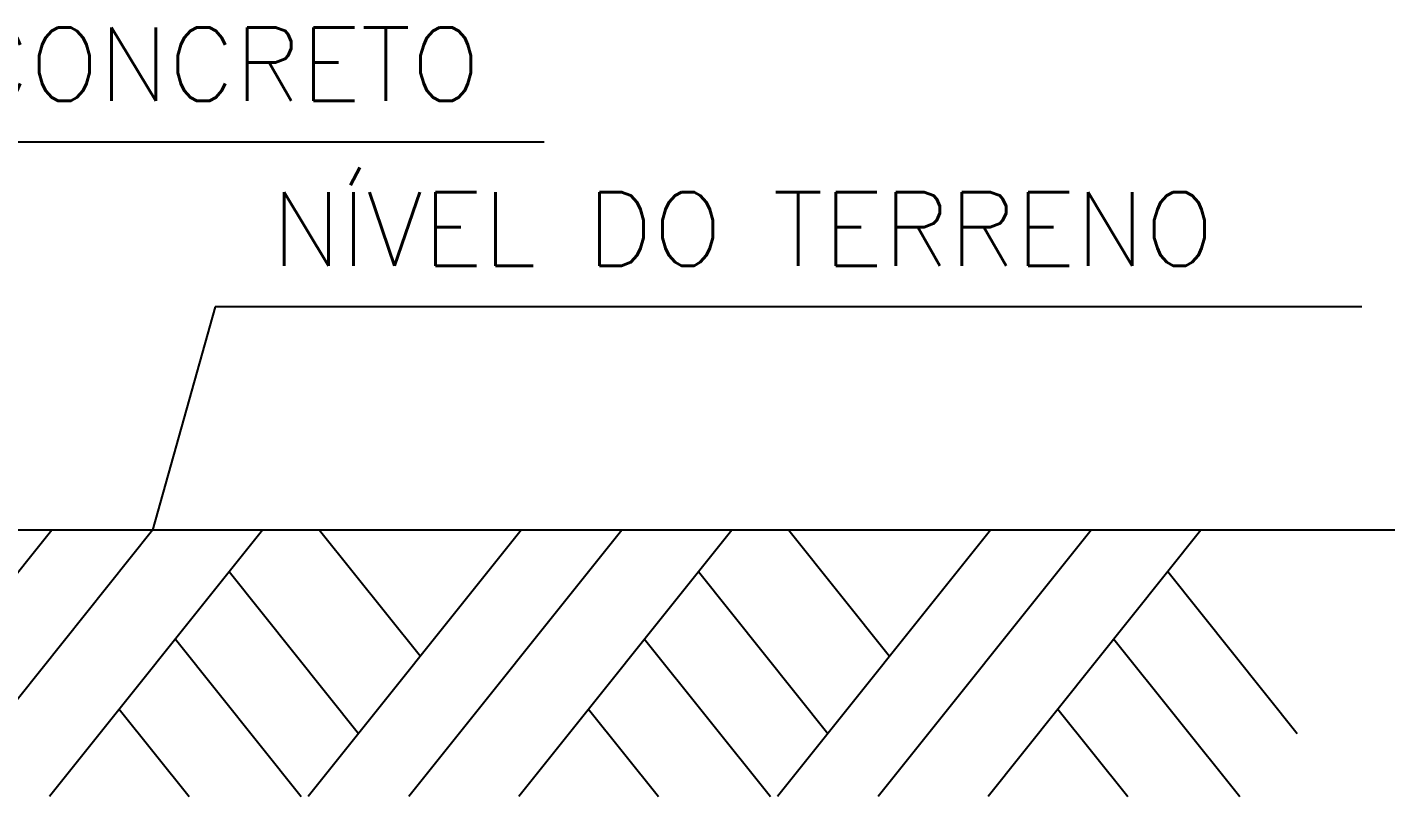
# Model space of a CAD drawing. Header units: millimetres. Extents: x 0 to 321, y -39 to 66.
# Drawn here: x 318.221 to 321.195, y 10.719 to 12.393 of the extents above; entities that cross this region are included whole.
import ezdxf

# ---------------------------------------------------------------- set-up
doc = ezdxf.new("R2010")
doc.units = ezdxf.units.MM
doc.header["$LTSCALE"] = 0.5
doc.header["$MEASUREMENT"] = 0
doc.linetypes.add('HIDDEN', pattern=[9.525, 6.35, -3.175])
doc.layers.add('3', color=7, linetype='HIDDEN')
doc.layers.add('SOLID', color=254, linetype='Continuous')
doc.styles.add('60-125', font='romans.shx', dxfattribs={"height": 0.2})

msp = doc.modelspace()

# ---------------------------------------------------------------- linework, layer by layer
at = {"layer": '3', "color": 1}
for p, q in [((318.2738, 11.2993), (317.8107, 10.7194)), ((318.4929, 11.2993), (318.0298, 10.7194)), ((318.732, 11.2993), (318.2688, 10.7194)), ((319.2947, 11.2993), (318.8316, 10.7194)), ((318.8565, 11.2993), (319.0756, 11.0249)), ((319.5138, 11.2993), (319.0507, 10.7194)), ((319.7529, 11.2993), (319.2897, 10.7194)), ((320.3156, 11.2993), (319.8525, 10.7194)), ((319.8774, 11.2993), (320.0965, 11.0249)), ((320.5347, 11.2993), (320.0716, 10.7194)), ((320.7738, 11.2993), (320.3106, 10.7194)), ((318.6598, 11.2089), (318.9411, 10.8566)), ((319.6807, 11.2089), (319.962, 10.8566)), ((320.7015, 11.2089), (320.9829, 10.8566)), ((318.5427, 11.0623), (318.8166, 10.7194)), ((319.5636, 11.0623), (319.8375, 10.7194)), ((320.5845, 11.0623), (320.8584, 10.7194)), ((318.4207, 10.9096), (318.5726, 10.7194)), ((319.4416, 10.9096), (319.5935, 10.7194)), ((320.4625, 10.9096), (320.6144, 10.7194))]:
    msp.add_line(p, q, dxfattribs=at)
at = {"layer": 'SOLID', "color": 1}
for p, q in [((319.3447, 12.1432), (317.959, 12.1432)), ((318.6293, 11.7847), (318.4929, 11.2993)), ((321.1238, 11.7847), (318.6293, 11.7847))]:
    msp.add_line(p, q, dxfattribs=at)
at = {"layer": 'SOLID', "color": 5}
msp.add_line((321.1952, 11.2993), (317.5927, 11.2993), dxfattribs=at)

# ---------------------------------------------------------------- texts
at = {"layer": 'SOLID', "color": 2, "style": '60-125'}
for s, p in [('CONCRETO', (318.0818, 12.233)), ('NÍVEL DO TERRENO', (318.7521, 11.8745))]:
    msp.add_text(s, height=0.16, dxfattribs=at).set_placement(p)

doc.saveas('drawing.dxf')
